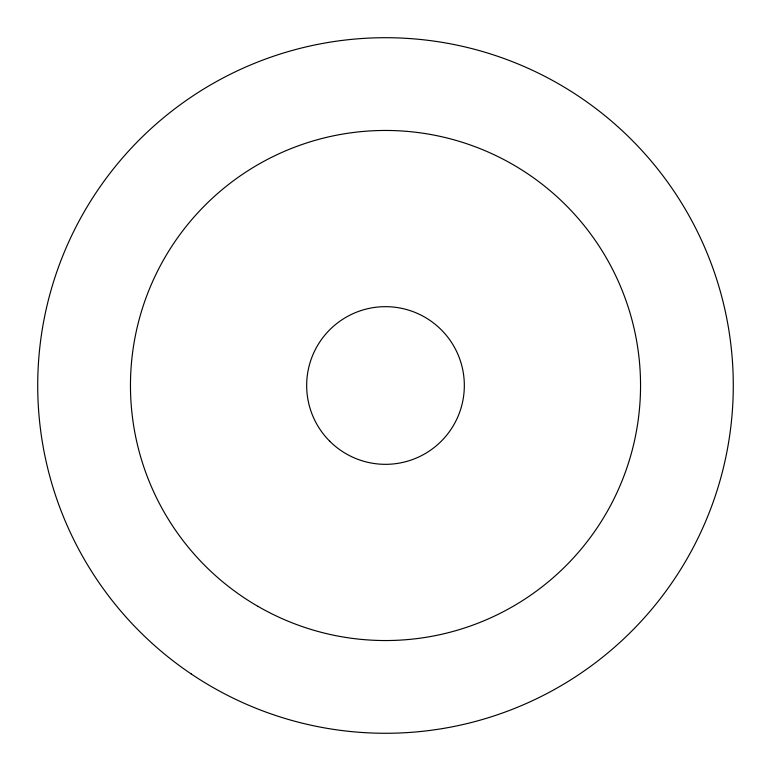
<?xml version="1.0" encoding="UTF-8"?>
<svg xmlns="http://www.w3.org/2000/svg" width="771" height="771" viewBox="0 0 771 771"><rect width="100%" height="100%" fill="white"/><g stroke="black" fill="none" stroke-linecap="round" stroke-linejoin="round"><path stroke-width="1.16" d="M257.977 606.372A255.047 255.047 0 0 0 640.547 385.5A255.047 255.047 0 0 0 257.977 164.628A255.047 255.047 0 0 0 257.977 606.372M329.757 441.243A78.835 78.835 0 0 0 461.646 405.903A78.835 78.835 0 0 0 365.097 309.354A78.835 78.835 0 0 0 329.757 441.243M191.169 673.921A347.788 347.788 0 0 0 732.45 409.584A347.788 347.788 0 0 0 232.881 72.985A347.788 347.788 0 0 0 191.169 673.921"/></g></svg>
